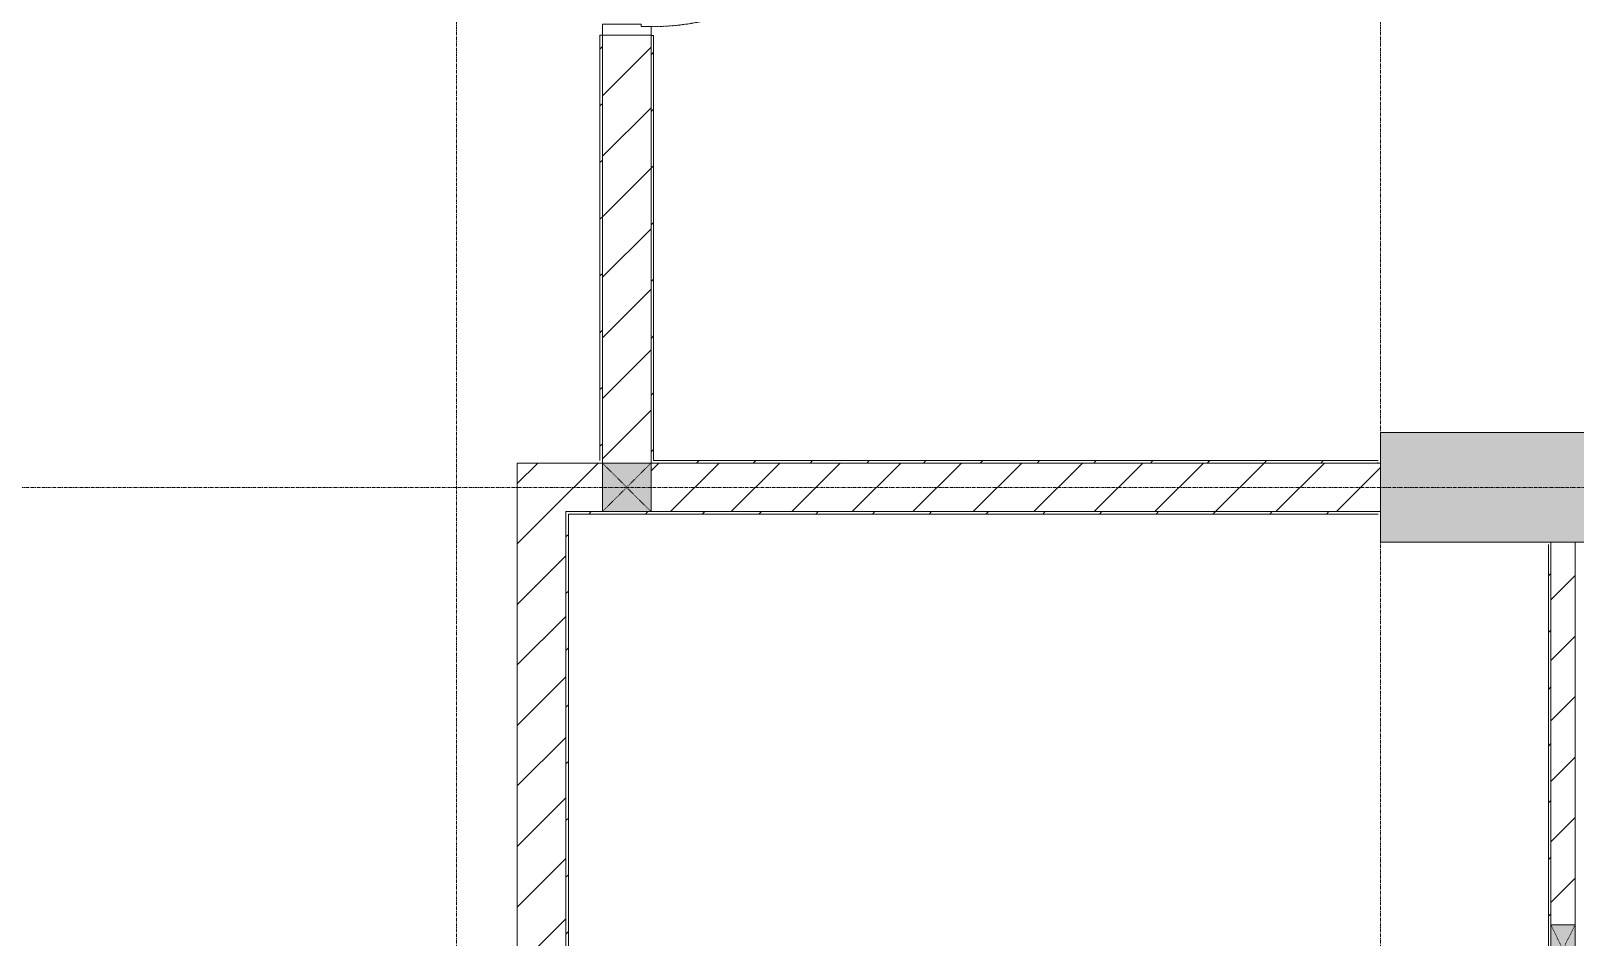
# Model space of a CAD drawing. Header units: millimetres. Extents: x 5359 to 218750, y -16347 to 109893.
# Drawn here: x 116502 to 122853, y 59887 to 63614 of the extents above; entities that cross this region are included whole.
import ezdxf

# ---------------------------------------------------------------- set-up
doc = ezdxf.new("R2010")
doc.units = ezdxf.units.MM
for name, pattern in [('Dash', [6, 3, -3]), ('Grid Line', [22.225, 12.7, -3.175, 3.175, -3.175]), ('NET VAN', [1.06, 0.53, -0.53])]:
    doc.linetypes.add(name, pattern=pattern)
for name, color, linetype, lineweight in [('0-1', 7, 'Continuous', 5), ('A-DETL-GENF-2', 9, 'NET VAN', 9), ('A-DOOR', 31, 'Continuous', 9), ('A-DOOR-FRAM', 31, 'Continuous', 9), ('A-FLOR', 192, 'Continuous', 9), ('A-WALL', 113, 'Continuous', 9), ('A-WALL-1', 53, 'Continuous', 18), ('A-WALL-3', 113, 'Continuous', 18), ('A-WALL-PATT-1', 10, 'Continuous', 9), ('A-WALL-PATT-2', 9, 'Continuous', 9), ('A-WALL-PATT-3', 111, 'Continuous', 9), ('I-WALL-1', 53, 'Continuous', 18), ('I-WALL-3', 2, 'Continuous', 18), ('S-COLS', 52, 'Continuous', 9), ('S-COLS-1', 253, 'Continuous', 5), ('S-COLS-2', 53, 'Continuous', 18), ('S-COLS-3', 9, 'Continuous', 9), ('S-COLS-4', 52, 'Continuous', 18), ('S-COLS-5', 52, 'Dash', 9), ('S-COLS-HDLN', 52, 'Dash', 9), ('S-COLS-HDLN-1', 9, 'Dash', 9), ('S-GRID-1', 1, 'Grid Line', 9)]:
    doc.layers.add(name, color=color, linetype=linetype, lineweight=lineweight)
pattern_1 = [(45, (0, 0), (-116.67262, 116.67262), [])]
pattern_2 = [(45, (0, 0), (-124.4508, 124.4508), [])]

# ---------------------------------------------------------------- blocks, each defined once
blk = doc.blocks.new('M_Concrete-Rectangular-Column2 - 450x1300-812578-TKCS_MB ĐỊNH VỊ CỔNG-HÀNG RÀO')
at = {"layer": 'S-COLS-3'}
blk.add_hatch(color=256, dxfattribs=at).paths.add_polyline_path([(-650, 225), (-650, -225), (650, -225), (650, 225), (162, 225)])
at = {"layer": 'S-COLS-2'}
for p, q in [((-650, 225), (650, 225)), ((-650, -225), (-650, 225)), ((650, 225), (650, -225)), ((650, -225), (-650, -225))]:
    blk.add_line(p, q, dxfattribs=at)
blk = doc.blocks.new('NCV_TKTC_KET CAU_rvt-1-TKCS_MB ĐỊNH VỊ CỔNG-HÀNG RÀO')
at = {"layer": 'S-COLS-3'}
blk.add_blockref('M_Concrete-Rectangular-Column2 - 450x1300-812578-TKCS_MB ĐỊNH VỊ CỔNG-HÀNG RÀO', (122702.6, 61736.9), dxfattribs=at)
blk = doc.blocks.new('G1_SOF - BO TRU - 100x200-V39-TKCS_MB ĐỊNH VỊ CỔNG-HÀNG RÀO')
at = {"layer": 'S-COLS-3'}
blk.add_hatch(color=256, dxfattribs=at).paths.add_polyline_path([(-50, -100), (50, -100), (50, 100), (-50, 100)])
at = {"layer": 'S-COLS-2'}
for p, q in [((-50, -100), (-50, 100)), ((50, 100), (50, -100)), ((50, -100), (-50, -100))]:
    blk.add_line(p, q, dxfattribs=at)
at = {"layer": 'S-COLS-HDLN-1'}
for p, q in [((50, -100), (-50, 100)), ((-50, -100), (50, 100))]:
    blk.add_line(p, q, dxfattribs=at)
blk = doc.blocks.new('NCV_TKTC_TANG 1_rvt-1-TKCS_MB ĐỊNH VỊ CỔNG-HÀNG RÀO')
at = {"layer": 'A-WALL-PATT-1'}
h = blk.add_hatch(dxfattribs=at)
h.set_pattern_fill('FP_2', color=256, style=0, pattern_type=2)
h.set_pattern_definition(pattern_2)
h.paths.add_polyline_path([(122752.6, 56836.9), (122852.6, 56836.9), (122852.6, 57737.3), (122752.6, 57737.3), (122752.6, 57128.4)])
h.paths.add_polyline_path([(122752.6, 58537.3), (122852.6, 58537.3), (122852.6, 58836.9), (122752.6, 58836.9), (122752.6, 58607.8)])
h.paths.add_polyline_path([(122770.8, 59936.9), (122852.6, 59936.9), (122852.6, 61511.9), (122752.6, 61511.9), (122752.6, 59936.9)])
at = {"layer": 'A-WALL-PATT-2'}
h = blk.add_hatch(dxfattribs=at)
h.set_pattern_fill('FP_3', color=256, style=0, pattern_type=2)
h.set_pattern_definition(pattern_1)
h.paths.add_polyline_path([(119062.5, 61836.9), (119062.5, 63595.3), (119052.5, 63595.3), (119052.5, 61836.9)])
h.paths.add_polyline_path([(119062.5, 64685.3), (119062.5, 64836.9), (119052.5, 64836.9), (119052.5, 64685.3)])
h = blk.add_hatch(dxfattribs=at)
h.set_pattern_fill('FP_3', color=256, style=0, pattern_type=2)
h.set_pattern_definition(pattern_1)
h.paths.add_polyline_path([(119062.5, 61836.9), (122042.6, 61836.9), (122042.6, 61846.9), (119062.5, 61846.9)])
h = blk.add_hatch(dxfattribs=at)
h.set_pattern_fill('FP_3', color=256, style=0, pattern_type=2)
h.set_pattern_definition(pattern_1)
h.paths.add_polyline_path([(118702.6, 58746.9), (118712.6, 58746.9), (118712.6, 61636.9), (118702.6, 61636.9), (118702.6, 60580.3)])
h = blk.add_hatch(dxfattribs=at)
h.set_pattern_fill('FP_3', color=256, style=0, pattern_type=2)
h.set_pattern_definition(pattern_1)
h.paths.add_polyline_path([(122052.6, 61626.9), (122052.6, 61636.9), (118712.6, 61636.9), (118712.6, 61626.9), (122042.6, 61626.9)])
h = blk.add_hatch(dxfattribs=at)
h.set_pattern_fill('FP_3', color=256, style=0, pattern_type=2)
h.set_pattern_definition(pattern_1)
h.paths.add_polyline_path([(122752.6, 58746.9), (122752.6, 61501.9), (122742.6, 61501.9), (122742.6, 58746.9)])
at = {"layer": 'A-WALL-1'}
for p, q in [((122752.6, 61511.9), (122752.6, 59936.9)), ((122852.6, 59936.9), (122852.6, 61511.9))]:
    blk.add_line(p, q, dxfattribs=at)
at = {"layer": 'I-WALL-1'}
for p, q in [((119062.5, 63595.3), (119052.5, 63595.3)), ((119052.5, 63595.3), (119052.5, 61836.9)), ((119062.5, 61846.9), (119062.5, 63595.3)), ((119052.5, 61836.9), (119062.5, 61836.9)), ((122042.6, 61846.9), (119062.5, 61846.9)), ((119062.5, 61836.9), (122042.6, 61836.9)), ((118712.6, 61636.9), (118702.6, 61636.9)), ((118702.6, 61636.9), (118702.6, 58746.9)), ((122052.6, 61636.9), (118712.6, 61636.9)), ((118712.6, 58746.9), (118712.6, 61626.9)), ((118712.6, 61626.9), (122042.6, 61626.9)), ((122742.6, 61501.9), (122742.6, 58746.9)), ((122752.6, 59936.9), (122752.6, 61501.9))]:
    blk.add_line(p, q, dxfattribs=at)
at = {"layer": 'S-COLS-3', "rotation": 180}
blk.add_blockref('G1_SOF - BO TRU - 100x200-V39-TKCS_MB ĐỊNH VỊ CỔNG-HÀNG RÀO', (122802.6, 59836.9), dxfattribs=at)
blk = doc.blocks.new('FD_05 - FD_05-1000x2200mm-835433-TKCS_MB ĐỊNH VỊ CỔNG-HÀNG RÀO')
at = {"layer": 'A-DETL-GENF-2'}
for p, q in [((510, -100), (470, -100)), ((470, -100), (470, -1120)), ((510, -1120), (510, -100)), ((470, -1120), (510, -1120))]:
    blk.add_line(p, q, dxfattribs=at)
blk.add_arc((510, -100), 1020, 180, 267.75253, dxfattribs=at)
at = {"layer": 'A-DOOR-FRAM'}
for p, q in [((-545, 100), (-500, 100)), ((-545, -100), (-545, 100)), ((-500, 100), (-500, -60)), ((500, 100), (545, 100)), ((500, -60), (500, 100)), ((545, 100), (545, -100)), ((-500, -60), (-510, -60)), ((-510, -60), (-510, -100)), ((510, -60), (500, -60)), ((510, -100), (510, -60)), ((-510, -100), (-545, -100)), ((545, -100), (510, -100))]:
    blk.add_line(p, q, dxfattribs=at)
blk = doc.blocks.new('G1_SOF - BO TRU - 200x200-3051103-TKCS_MB ĐỊNH VỊ CỔNG-HÀNG RÀO')
at = {"layer": 'S-COLS-HDLN'}
for p, q in [((-100, -100), (100, 100)), ((100, -100), (-100, 100))]:
    blk.add_line(p, q, dxfattribs=at)

msp = doc.modelspace()

# ---------------------------------------------------------------- hatches: boundary and pattern name
at = {"layer": 'A-WALL-PATT-3'}
h = msp.add_hatch(dxfattribs=at)
h.set_pattern_fill('FP_32', color=256, style=0, pattern_type=2)
h.set_pattern_definition(pattern_1)
h.paths.add_polyline_path([(118842.5, 61836.9), (118852.5, 61836.9), (118852.5, 63596.9), (118842.5, 63594.7), (118842.5, 61846.9)])
h.paths.add_polyline_path([(118852.5, 64686.9), (118852.5, 65886.9), (118842.5, 65886.9), (118842.5, 64686.9)])
h = msp.add_hatch(dxfattribs=at)
h.set_pattern_fill('FP_1', color=256, style=0, pattern_type=2)
h.set_pattern_definition(pattern_2)
h.paths.add_polyline_path([(118852.5, 61836.9), (119052.5, 61836.9), (119052.5, 63596.9), (118852.5, 63596.9), (118852.5, 62552.8)])
h.paths.add_polyline_path([(119012.5, 64686.9), (119052.5, 64686.9), (119052.5, 64835.3), (118852.5, 64835.3), (118852.5, 64686.9)])
h.paths.add_polyline_path([(119052.5, 65035.3), (119052.5, 65886.9), (118852.5, 65886.9), (118852.5, 65035.3)])
h = msp.add_hatch(dxfattribs=at)
h.set_pattern_fill('FP_1', color=256, style=0, pattern_type=2)
h.set_pattern_definition(pattern_2)
h.paths.add_polyline_path([(121560.4, 61636.9), (122052.6, 61636.9), (122052.6, 61836.9), (119052.5, 61836.9), (119052.5, 61636.9), (119139.5, 61636.9)])
h.paths.add_polyline_path([(118502.5, 61636.9), (118852.5, 61636.9), (118852.5, 61836.9), (118502.5, 61836.9)])
h = msp.add_hatch(dxfattribs=at)
h.set_pattern_fill('FP_1', color=256, style=0, pattern_type=2)
h.set_pattern_definition(pattern_2)
h.paths.add_polyline_path([(118502.6, 58736.9), (118702.6, 58736.9), (118702.6, 61636.9), (118502.6, 61636.9), (118502.6, 60580.3)])
at = {"layer": 'S-COLS-1'}
msp.add_hatch(color=256, dxfattribs=at).paths.add_polyline_path([(118852.5, 61636.9), (119052.5, 61636.9), (119052.5, 61836.9), (118852.5, 61836.9)])

# ---------------------------------------------------------------- linework, layer by layer
at = {"layer": 'A-FLOR'}
msp.add_line((118502.5, 58736.9), (118502.5, 61636.9), dxfattribs=at)
at = {"layer": 'A-WALL'}
for p, q in [((118852.5, 61636.9), (118852.5, 63596.9)), ((118842.5, 61836.9), (118502.5, 61836.9)), ((118502.5, 61836.9), (118502.5, 61636.9)), ((118852.5, 61836.9), (119052.5, 61836.9)), ((119052.5, 61836.9), (119052.5, 61636.9))]:
    msp.add_line(p, q, dxfattribs=at)
at = {"layer": 'A-WALL-3'}
for p, q in [((119052.5, 61836.9), (119052.5, 63596.9)), ((118852.5, 61836.9), (118842.5, 61836.9)), ((122052.6, 61836.9), (119052.5, 61836.9)), ((118502.6, 61636.9), (118502.6, 58736.9)), ((118702.6, 61636.9), (118852.5, 61636.9)), ((118702.6, 58736.9), (118702.6, 61636.9)), ((119052.5, 61636.9), (122052.6, 61636.9))]:
    msp.add_line(p, q, dxfattribs=at)
at = {"layer": 'I-WALL-3'}
for p, q in [((118852.5, 63596.9), (118842.5, 63596.9)), ((118842.5, 63596.9), (118842.5, 61846.9)), ((118842.5, 61836.9), (118852.5, 61836.9))]:
    msp.add_line(p, q, dxfattribs=at)
at = {"layer": 'S-COLS'}
for p, q in [((119052.5, 61836.9), (118852.5, 61836.9)), ((118852.5, 61836.9), (118852.5, 61636.9)), ((119052.5, 61636.9), (119052.5, 61836.9))]:
    msp.add_line(p, q, dxfattribs=at)
at = {"layer": 'S-COLS-4'}
msp.add_line((118852.5, 61636.9), (119052.5, 61636.9), dxfattribs=at)
at = {"layer": 'S-GRID-1'}
for p, q in [((118252.6, 13102.5), (118252.6, 80482.7)), ((122052.6, 13102.5), (122052.6, 80482.7)), ((135474.6, 61736.9), (24837.1, 61736.9))]:
    msp.add_line(p, q, dxfattribs=at)

# ---------------------------------------------------------------- block references
at = {"layer": '0-1'}
for name in ['NCV_TKTC_KET CAU_rvt-1-TKCS_MB ĐỊNH VỊ CỔNG-HÀNG RÀO', 'NCV_TKTC_TANG 1_rvt-1-TKCS_MB ĐỊNH VỊ CỔNG-HÀNG RÀO']:
    msp.add_blockref(name, (0, 0), dxfattribs=at)
at = {"layer": 'A-DOOR', "rotation": 90.0000000000001}
msp.add_blockref('FD_05 - FD_05-1000x2200mm-835433-TKCS_MB ĐỊNH VỊ CỔNG-HÀNG RÀO', (118952.5, 64141.9), dxfattribs=at)
at = {"layer": 'S-COLS-5', "rotation": 180}
msp.add_blockref('G1_SOF - BO TRU - 200x200-3051103-TKCS_MB ĐỊNH VỊ CỔNG-HÀNG RÀO', (118952.5, 61736.9), dxfattribs=at)

doc.saveas('drawing.dxf')
